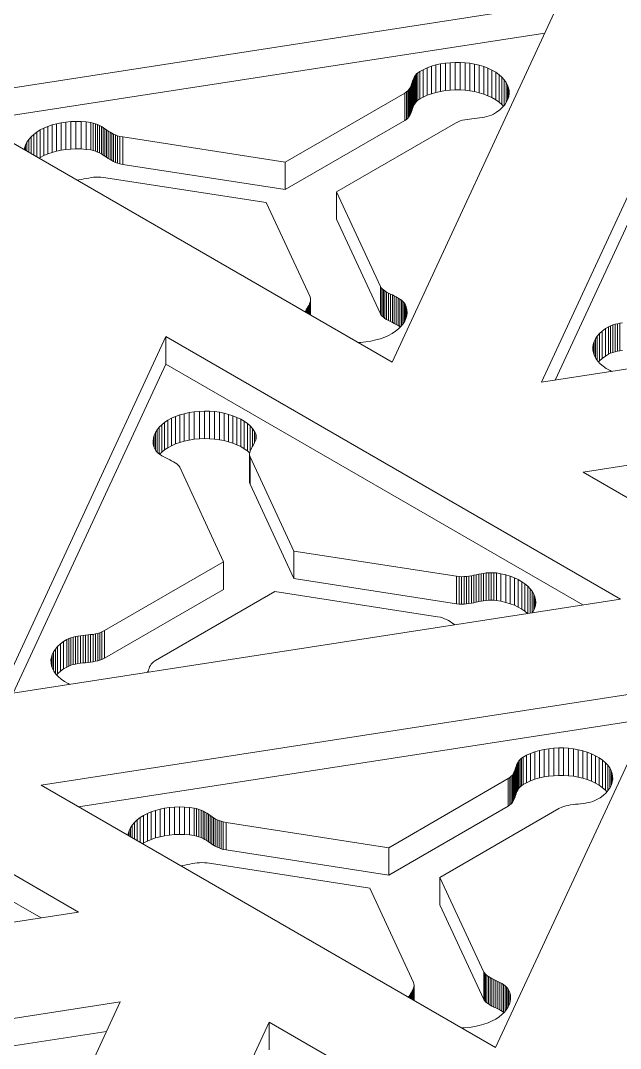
# Model space of a CAD drawing. Header units: inches. Extents: x 2.5 to 18.9, y 2.6 to 12.3.
# Drawn here: x 10.028 to 11.144, y 4.035 to 5.947 of the extents above; entities that cross this region are included whole.
import ezdxf

# ---------------------------------------------------------------- set-up
doc = ezdxf.new("R2010")
doc.units = ezdxf.units.IN
doc.header["$MEASUREMENT"] = 0

# ---------------------------------------------------------------- blocks, each defined once
blk = doc.blocks.new('A$C39963D99')
at = {"color": 0, "linetype": 'Continuous', "lineweight": 0, "extrusion": (3.33067e-16, 0.816497, 0.57735)}
for p, q in [((13.009, -4.801), (14.1641, -4.6224)), ((14.1641, -4.6224), (13.8546, -5.2893)), ((14.1322, -5.327), (14.4416, -4.6601)), ((14.1386, -4.6773), (13.0787, -4.8413)), ((14.4416, -4.7111), (14.1577, -5.3231)), ((13.9196, -4.7421), (13.9277, -4.7392)), ((13.9277, -4.7392), (13.9361, -4.7367)), ((13.9277, -4.7902), (13.9277, -4.7392)), ((13.9361, -4.7367), (13.9447, -4.7348)), ((13.9361, -4.7878), (13.9361, -4.7367)), ((13.9447, -4.7348), (13.9536, -4.7334)), ((13.9447, -4.7859), (13.9447, -4.7348)), ((13.9536, -4.7334), (13.9627, -4.7325)), ((13.9536, -4.7844), (13.9536, -4.7334)), ((13.9627, -4.7325), (13.9718, -4.732)), ((13.9627, -4.7835), (13.9627, -4.7325)), ((13.9718, -4.7831), (13.9718, -4.732)), ((13.9718, -4.732), (13.981, -4.7321)), ((13.981, -4.7831), (13.981, -4.7321)), ((13.981, -4.7321), (13.9901, -4.7326)), ((13.9901, -4.7837), (13.9901, -4.7326)), ((13.9901, -4.7326), (13.9991, -4.7337)), ((13.9991, -4.7847), (13.9991, -4.7337)), ((13.9991, -4.7337), (14.008, -4.7353)), ((14.008, -4.7863), (14.008, -4.7353)), ((14.008, -4.7353), (14.0166, -4.7373)), ((14.0166, -4.7883), (14.0166, -4.7373)), ((14.0166, -4.7373), (14.0249, -4.7398)), ((14.0249, -4.7909), (14.0249, -4.7398)), ((14.0249, -4.7398), (14.0328, -4.7429)), ((13.8948, -4.7611), (13.8962, -4.7585)), ((13.8962, -4.7585), (13.8979, -4.7559)), ((13.8962, -4.8095), (13.8962, -4.7585)), ((13.8979, -4.7559), (13.9001, -4.7535)), ((13.8979, -4.8069), (13.8979, -4.7559)), ((13.9001, -4.7535), (13.9026, -4.7511)), ((13.9001, -4.8045), (13.9001, -4.7535)), ((13.9026, -4.7511), (13.9058, -4.7489)), ((13.9026, -4.8021), (13.9026, -4.7511)), ((13.9058, -4.7489), (13.912, -4.7455)), ((13.9058, -4.8), (13.9058, -4.7489)), ((13.912, -4.7455), (13.9196, -4.7421)), ((13.912, -4.7965), (13.912, -4.7455)), ((13.9196, -4.7931), (13.9196, -4.7421)), ((14.0328, -4.7939), (14.0328, -4.7429)), ((14.0328, -4.7429), (14.0403, -4.7464)), ((14.0403, -4.7975), (14.0403, -4.7464)), ((14.0403, -4.7464), (14.0473, -4.7504)), ((14.0473, -4.8015), (14.0473, -4.7504)), ((14.0473, -4.7504), (14.0534, -4.7548)), ((14.0534, -4.8058), (14.0534, -4.7548)), ((14.0534, -4.7548), (14.0587, -4.7593)), ((14.0587, -4.8104), (14.0587, -4.7593)), ((14.0587, -4.7593), (14.0631, -4.7641)), ((13.8873, -4.7799), (13.8886, -4.7773)), ((13.8886, -4.7773), (13.8897, -4.7747)), ((13.8886, -4.8283), (13.8886, -4.7773)), ((13.8897, -4.7747), (13.8907, -4.772)), ((13.8897, -4.8257), (13.8897, -4.7747)), ((13.8907, -4.772), (13.8917, -4.7692)), ((13.8907, -4.823), (13.8907, -4.772)), ((13.8917, -4.7692), (13.8926, -4.7665)), ((13.8917, -4.8203), (13.8917, -4.7692)), ((13.8926, -4.7665), (13.8936, -4.7638)), ((13.8926, -4.8175), (13.8926, -4.7665)), ((13.8936, -4.7638), (13.8948, -4.7611)), ((13.8936, -4.8148), (13.8936, -4.7638)), ((13.8948, -4.8121), (13.8948, -4.7611)), ((14.0631, -4.8118), (14.0631, -4.7641)), ((14.0631, -4.7641), (14.0666, -4.7691)), ((14.0666, -4.8068), (14.0666, -4.7691)), ((14.0666, -4.7691), (14.0693, -4.7742)), ((14.0693, -4.8016), (14.0693, -4.7742)), ((14.0693, -4.7742), (14.0711, -4.7794)), ((14.0711, -4.7963), (14.0711, -4.7794)), ((14.0711, -4.7794), (14.0721, -4.7847)), ((13.6557, -4.9175), (13.878, -4.7891)), ((13.878, -4.7891), (13.8812, -4.7869)), ((13.878, -4.8401), (13.878, -4.7891)), ((13.8812, -4.7869), (13.8836, -4.7847)), ((13.8812, -4.8379), (13.8812, -4.7869)), ((13.8836, -4.7847), (13.8856, -4.7823)), ((13.8836, -4.8357), (13.8836, -4.7847)), ((13.8856, -4.7823), (13.8873, -4.7799)), ((13.8856, -4.8334), (13.8856, -4.7823)), ((13.8873, -4.8309), (13.8873, -4.7799)), ((13.912, -4.7965), (13.9058, -4.8)), ((13.9196, -4.7931), (13.912, -4.7965)), ((13.9277, -4.7902), (13.9196, -4.7931)), ((13.9361, -4.7878), (13.9277, -4.7902)), ((13.9447, -4.7859), (13.9361, -4.7878)), ((13.9536, -4.7844), (13.9447, -4.7859)), ((13.9627, -4.7835), (13.9536, -4.7844)), ((13.9718, -4.7831), (13.9627, -4.7835)), ((13.981, -4.7831), (13.9718, -4.7831)), ((13.9901, -4.7837), (13.981, -4.7831)), ((13.9991, -4.7847), (13.9901, -4.7837)), ((14.008, -4.7863), (13.9991, -4.7847)), ((14.0166, -4.7883), (14.008, -4.7863)), ((14.0249, -4.7909), (14.0166, -4.7883)), ((14.0328, -4.7939), (14.0249, -4.7909)), ((14.0403, -4.7975), (14.0328, -4.7939)), ((14.0473, -4.8015), (14.0403, -4.7975)), ((14.0715, -4.7953), (14.0698, -4.8005)), ((14.0722, -4.79), (14.0715, -4.7953)), ((14.0721, -4.7907), (14.0721, -4.7847)), ((14.0721, -4.7847), (14.0722, -4.79)), ((13.8546, -5.2893), (13.009, -4.801)), ((13.8926, -4.8175), (13.8917, -4.8203)), ((13.8936, -4.8148), (13.8926, -4.8175)), ((13.8948, -4.8121), (13.8936, -4.8148)), ((13.8962, -4.8095), (13.8948, -4.8121)), ((13.8979, -4.8069), (13.8962, -4.8095)), ((13.9001, -4.8045), (13.8979, -4.8069)), ((13.9026, -4.8021), (13.9001, -4.8045)), ((13.9058, -4.8), (13.9026, -4.8021)), ((14.0534, -4.8058), (14.0473, -4.8015)), ((14.0587, -4.8104), (14.0534, -4.8058)), ((14.0598, -4.8155), (14.0548, -4.8201)), ((14.0616, -4.8135), (14.0587, -4.8104)), ((14.064, -4.8107), (14.0598, -4.8155)), ((14.0674, -4.8056), (14.064, -4.8107)), ((14.0698, -4.8005), (14.0674, -4.8056)), ((13.8836, -4.8357), (13.8812, -4.8379)), ((13.8856, -4.8334), (13.8836, -4.8357)), ((13.8873, -4.8309), (13.8856, -4.8334)), ((13.8886, -4.8283), (13.8873, -4.8309)), ((13.8897, -4.8257), (13.8886, -4.8283)), ((13.8907, -4.823), (13.8897, -4.8257)), ((13.8917, -4.8203), (13.8907, -4.823)), ((14.0031, -4.8368), (13.9985, -4.8373)), ((14.0078, -4.8362), (14.0031, -4.8368)), ((14.0126, -4.8357), (14.0078, -4.8362)), ((14.0173, -4.8351), (14.0126, -4.8357)), ((14.0219, -4.8344), (14.0173, -4.8351)), ((14.0265, -4.8336), (14.0219, -4.8344)), ((14.0309, -4.8326), (14.0265, -4.8336)), ((14.0352, -4.8314), (14.0309, -4.8326)), ((14.0392, -4.8299), (14.0352, -4.8314)), ((14.043, -4.8281), (14.0392, -4.8299)), ((14.0489, -4.8245), (14.043, -4.8281)), ((14.0548, -4.8201), (14.0489, -4.8245)), ((13.1998, -4.8576), (13.2067, -4.8541)), ((13.2067, -4.8541), (13.2141, -4.851)), ((13.2067, -4.9051), (13.2067, -4.8541)), ((13.2141, -4.851), (13.222, -4.8483)), ((13.2141, -4.902), (13.2141, -4.851)), ((13.222, -4.8483), (13.2302, -4.846)), ((13.222, -4.8993), (13.222, -4.8483)), ((13.2302, -4.846), (13.2389, -4.8442)), ((13.2302, -4.8971), (13.2302, -4.846)), ((13.2389, -4.8442), (13.2478, -4.8429)), ((13.2389, -4.8953), (13.2389, -4.8442)), ((13.2478, -4.8429), (13.257, -4.8421)), ((13.2478, -4.8939), (13.2478, -4.8429)), ((13.257, -4.8421), (13.2664, -4.8417)), ((13.257, -4.8931), (13.257, -4.8421)), ((13.2664, -4.8928), (13.2664, -4.8417)), ((13.2664, -4.8417), (13.2758, -4.842)), ((13.2758, -4.893), (13.2758, -4.842)), ((13.2758, -4.842), (13.2854, -4.8427)), ((13.2854, -4.8938), (13.2854, -4.8427)), ((13.2854, -4.8427), (13.2938, -4.8439)), ((13.2938, -4.8949), (13.2938, -4.8439)), ((13.2938, -4.8439), (13.2983, -4.8449)), ((13.2983, -4.8959), (13.2983, -4.8449)), ((13.2983, -4.8449), (13.3026, -4.8461)), ((13.3026, -4.8972), (13.3026, -4.8461)), ((13.3026, -4.8461), (13.3065, -4.8477)), ((13.3065, -4.8987), (13.3065, -4.8477)), ((13.3065, -4.8477), (13.3102, -4.8494)), ((13.3102, -4.9004), (13.3102, -4.8494)), ((13.3102, -4.8494), (13.3137, -4.8513)), ((13.3137, -4.9023), (13.3137, -4.8513)), ((13.3137, -4.8513), (13.3171, -4.8533)), ((13.3171, -4.9043), (13.3171, -4.8533)), ((13.3171, -4.8533), (13.3203, -4.8554)), ((13.3203, -4.9064), (13.3203, -4.8554)), ((13.3203, -4.8554), (13.3235, -4.8575)), ((13.878, -4.8401), (13.6557, -4.9685)), ((13.9723, -4.8448), (13.751, -4.9726)), ((13.8812, -4.8379), (13.878, -4.8401)), ((13.9775, -4.8423), (13.9723, -4.8448)), ((13.9812, -4.8409), (13.9775, -4.8423)), ((13.9852, -4.8397), (13.9812, -4.8409)), ((13.9895, -4.8388), (13.9852, -4.8397)), ((13.9939, -4.838), (13.9895, -4.8388)), ((13.9985, -4.8373), (13.9939, -4.838)), ((13.1751, -4.8806), (13.1785, -4.8753)), ((13.1785, -4.8753), (13.1828, -4.8704)), ((13.1785, -4.8989), (13.1785, -4.8753)), ((13.1828, -4.8704), (13.1878, -4.8658)), ((13.1828, -4.9014), (13.1828, -4.8704)), ((13.1878, -4.8658), (13.1934, -4.8615)), ((13.1878, -4.9043), (13.1878, -4.8658)), ((13.1934, -4.8615), (13.1998, -4.8576)), ((13.1934, -4.9075), (13.1934, -4.8615)), ((13.1998, -4.9087), (13.1998, -4.8576)), ((13.3235, -4.9085), (13.3235, -4.8575)), ((13.3235, -4.8575), (13.3266, -4.8596)), ((13.3266, -4.9106), (13.3266, -4.8596)), ((13.3266, -4.8596), (13.3298, -4.8616)), ((13.3298, -4.9127), (13.3298, -4.8616)), ((13.3298, -4.8616), (13.3331, -4.8636)), ((13.3331, -4.9146), (13.3331, -4.8636)), ((13.3331, -4.8636), (13.3365, -4.8654)), ((13.3365, -4.9164), (13.3365, -4.8654)), ((13.3365, -4.8654), (13.34, -4.867)), ((13.34, -4.9181), (13.34, -4.867)), ((13.34, -4.867), (13.3438, -4.8685)), ((13.3438, -4.9195), (13.3438, -4.8685)), ((13.3438, -4.8685), (13.3478, -4.8696)), ((13.3478, -4.9207), (13.3478, -4.8696)), ((13.3478, -4.8696), (13.3533, -4.8707)), ((13.3533, -4.9217), (13.3533, -4.8707)), ((13.3533, -4.8707), (13.6557, -4.9175)), ((13.1707, -4.8944), (13.171, -4.8916)), ((13.171, -4.8916), (13.1726, -4.886)), ((13.171, -4.8946), (13.171, -4.8916)), ((13.1726, -4.886), (13.1751, -4.8806)), ((13.1726, -4.8955), (13.1726, -4.886)), ((13.1751, -4.897), (13.1751, -4.8806)), ((13.2478, -4.8939), (13.2389, -4.8953)), ((13.257, -4.8931), (13.2478, -4.8939)), ((13.2664, -4.8928), (13.257, -4.8931)), ((13.2758, -4.893), (13.2664, -4.8928)), ((13.2854, -4.8938), (13.2758, -4.893)), ((13.2938, -4.8949), (13.2854, -4.8938)), ((13.1998, -4.9087), (13.1977, -4.91)), ((13.2067, -4.9051), (13.1998, -4.9087)), ((13.2141, -4.902), (13.2067, -4.9051)), ((13.222, -4.8993), (13.2141, -4.902)), ((13.2302, -4.8971), (13.222, -4.8993)), ((13.2389, -4.8953), (13.2302, -4.8971)), ((13.2983, -4.8959), (13.2938, -4.8949)), ((13.3026, -4.8972), (13.2983, -4.8959)), ((13.3065, -4.8987), (13.3026, -4.8972)), ((13.3102, -4.9004), (13.3065, -4.8987)), ((13.3137, -4.9023), (13.3102, -4.9004)), ((13.3171, -4.9043), (13.3137, -4.9023)), ((13.3203, -4.9064), (13.3171, -4.9043)), ((13.3235, -4.9085), (13.3203, -4.9064)), ((13.3266, -4.9106), (13.3235, -4.9085)), ((13.3298, -4.9127), (13.3266, -4.9106)), ((13.3331, -4.9146), (13.3298, -4.9127)), ((13.3365, -4.9164), (13.3331, -4.9146)), ((13.34, -4.9181), (13.3365, -4.9164)), ((13.3438, -4.9195), (13.34, -4.9181)), ((13.3478, -4.9207), (13.3438, -4.9195)), ((13.3533, -4.9217), (13.3478, -4.9207)), ((13.6557, -4.9685), (13.3533, -4.9217)), ((13.6557, -4.9685), (13.6557, -4.9175)), ((13.2719, -4.9506), (13.2689, -4.9511)), ((13.2765, -4.9497), (13.2719, -4.9506)), ((13.2811, -4.9488), (13.2765, -4.9497)), ((13.2857, -4.9479), (13.2811, -4.9488)), ((13.2902, -4.9471), (13.2857, -4.9479)), ((13.2948, -4.9463), (13.2902, -4.9471)), ((13.2993, -4.9457), (13.2948, -4.9463)), ((13.3038, -4.9453), (13.2993, -4.9457)), ((13.3083, -4.9452), (13.3038, -4.9453)), ((13.3128, -4.9453), (13.3083, -4.9452)), ((13.3178, -4.9459), (13.3128, -4.9453)), ((13.6205, -4.9927), (13.3178, -4.9459)), ((13.751, -5.0237), (13.751, -4.9726)), ((13.751, -4.9726), (13.8327, -5.1488)), ((13.7019, -5.168), (13.6205, -4.9927)), ((13.8327, -5.1998), (13.751, -5.0237)), ((13.8327, -5.1998), (13.8327, -5.1488)), ((13.8327, -5.1488), (13.8338, -5.1505)), ((13.8338, -5.2016), (13.8338, -5.1505)), ((13.8338, -5.1505), (13.8358, -5.1529)), ((13.8358, -5.2039), (13.8358, -5.1529)), ((13.8358, -5.1529), (13.8383, -5.155)), ((13.8383, -5.2061), (13.8383, -5.155)), ((13.8383, -5.155), (13.8412, -5.1571)), ((13.8412, -5.2081), (13.8412, -5.1571)), ((13.8412, -5.1571), (13.8443, -5.1591)), ((13.8443, -5.2101), (13.8443, -5.1591)), ((13.8443, -5.1591), (13.8477, -5.1609)), ((13.8477, -5.212), (13.8477, -5.1609)), ((13.8477, -5.1609), (13.8513, -5.1628)), ((15.2873, -5.1483), (14.1322, -5.327)), ((13.7006, -5.1814), (13.7016, -5.1788)), ((13.7016, -5.1788), (13.7024, -5.1762)), ((13.7016, -5.2009), (13.7016, -5.1788)), ((13.7026, -5.1709), (13.7019, -5.168)), ((13.7024, -5.1762), (13.7028, -5.1735)), ((13.7024, -5.2014), (13.7024, -5.1762)), ((13.7028, -5.1735), (13.7026, -5.1709)), ((13.7028, -5.2016), (13.7028, -5.1735)), ((13.8513, -5.2138), (13.8513, -5.1628)), ((13.8513, -5.1628), (13.855, -5.1646)), ((13.855, -5.2156), (13.855, -5.1646)), ((13.855, -5.1646), (13.8586, -5.1664)), ((13.8586, -5.2175), (13.8586, -5.1664)), ((13.8586, -5.1664), (13.8623, -5.1683)), ((13.8623, -5.2193), (13.8623, -5.1683)), ((13.8623, -5.1683), (13.8657, -5.1702)), ((13.8657, -5.2213), (13.8657, -5.1702)), ((13.8657, -5.1702), (13.869, -5.1723)), ((13.869, -5.2233), (13.869, -5.1723)), ((13.869, -5.1723), (13.872, -5.1744)), ((13.872, -5.222), (13.872, -5.1744)), ((13.872, -5.1744), (13.8747, -5.1767)), ((13.8747, -5.2187), (13.8747, -5.1767)), ((13.8747, -5.1767), (13.8769, -5.1791)), ((13.8769, -5.2153), (13.8769, -5.1791)), ((13.8769, -5.1791), (13.8786, -5.1818)), ((13.6927, -5.1958), (13.6934, -5.1945)), ((13.6934, -5.1945), (13.6948, -5.1919)), ((13.6934, -5.1962), (13.6934, -5.1945)), ((13.6948, -5.1919), (13.6963, -5.1892)), ((13.6948, -5.197), (13.6948, -5.1919)), ((13.6963, -5.1892), (13.6978, -5.1866)), ((13.6963, -5.1978), (13.6963, -5.1892)), ((13.6978, -5.1866), (13.6993, -5.184)), ((13.6978, -5.1987), (13.6978, -5.1866)), ((13.6993, -5.184), (13.7006, -5.1814)), ((13.6993, -5.1996), (13.6993, -5.184)), ((13.7006, -5.2003), (13.7006, -5.1814)), ((13.8338, -5.2016), (13.8327, -5.1998)), ((13.8786, -5.2121), (13.8786, -5.1818)), ((13.8786, -5.1818), (13.8806, -5.1866)), ((13.8806, -5.2072), (13.8806, -5.1866)), ((13.8806, -5.1866), (13.8819, -5.1922)), ((13.8823, -5.1976), (13.8818, -5.203)), ((13.8819, -5.2012), (13.8819, -5.1922)), ((13.8819, -5.1922), (13.8823, -5.1976)), ((13.8358, -5.2039), (13.8338, -5.2016)), ((13.8383, -5.2061), (13.8358, -5.2039)), ((13.8412, -5.2081), (13.8383, -5.2061)), ((13.8443, -5.2101), (13.8412, -5.2081)), ((13.8477, -5.212), (13.8443, -5.2101)), ((13.8513, -5.2138), (13.8477, -5.212)), ((13.855, -5.2156), (13.8513, -5.2138)), ((13.8586, -5.2175), (13.855, -5.2156)), ((13.8623, -5.2193), (13.8586, -5.2175)), ((13.8657, -5.2213), (13.8623, -5.2193)), ((13.8749, -5.2185), (13.871, -5.2233)), ((13.878, -5.2135), (13.8749, -5.2185)), ((13.8803, -5.2083), (13.878, -5.2135)), ((13.8818, -5.203), (13.8803, -5.2083)), ((14.265, -5.2203), (14.2693, -5.2191)), ((14.2693, -5.2191), (14.2737, -5.2181)), ((14.2693, -5.2701), (14.2693, -5.2191)), ((14.2737, -5.2181), (14.2782, -5.2173)), ((14.2737, -5.2692), (14.2737, -5.2181)), ((14.2782, -5.2173), (14.2829, -5.2166)), ((14.2782, -5.2683), (14.2782, -5.2173)), ((13.8548, -5.2361), (13.848, -5.2397)), ((13.8609, -5.2321), (13.8548, -5.2361)), ((13.8663, -5.2278), (13.8609, -5.2321)), ((13.869, -5.2233), (13.8657, -5.2213)), ((13.871, -5.2233), (13.8663, -5.2278)), ((13.8701, -5.2241), (13.869, -5.2233)), ((14.2362, -5.2411), (14.2404, -5.2362)), ((14.2404, -5.2362), (14.2454, -5.2316)), ((14.2404, -5.2873), (14.2404, -5.2362)), ((14.2454, -5.2316), (14.2513, -5.2272)), ((14.2454, -5.2826), (14.2454, -5.2316)), ((14.2513, -5.2272), (14.2572, -5.2236)), ((14.2513, -5.2782), (14.2513, -5.2272)), ((14.2572, -5.2236), (14.261, -5.2218)), ((14.2572, -5.2746), (14.2572, -5.2236)), ((14.261, -5.2218), (14.265, -5.2203)), ((14.261, -5.2728), (14.261, -5.2218)), ((14.265, -5.2714), (14.265, -5.2203)), ((13.1241, -5.909), (13.4335, -5.2421)), ((13.4335, -5.2932), (13.4335, -5.2421)), ((13.4335, -5.2421), (14.2792, -5.7303)), ((13.796, -5.2527), (13.7916, -5.2529)), ((13.8056, -5.2518), (13.796, -5.2527)), ((13.8151, -5.2503), (13.8056, -5.2518)), ((13.8242, -5.2483), (13.8151, -5.2503)), ((13.8327, -5.2459), (13.8242, -5.2483)), ((13.8407, -5.243), (13.8327, -5.2459)), ((13.848, -5.2397), (13.8407, -5.243)), ((14.228, -5.2617), (14.2287, -5.2565)), ((14.2287, -5.2565), (14.2303, -5.2512)), ((14.2287, -5.2706), (14.2287, -5.2565)), ((14.2303, -5.2512), (14.2328, -5.2461)), ((14.2303, -5.276), (14.2303, -5.2512)), ((14.2328, -5.2461), (14.2362, -5.2411)), ((14.2328, -5.2812), (14.2328, -5.2461)), ((14.2362, -5.2862), (14.2362, -5.2411)), ((14.2281, -5.267), (14.228, -5.2617)), ((14.229, -5.2723), (14.2281, -5.267)), ((14.2309, -5.2775), (14.229, -5.2723)), ((14.2572, -5.2746), (14.2513, -5.2782)), ((14.261, -5.2728), (14.2572, -5.2746)), ((14.265, -5.2714), (14.261, -5.2728)), ((14.2693, -5.2701), (14.265, -5.2714)), ((14.2737, -5.2692), (14.2693, -5.2701)), ((14.2782, -5.2683), (14.2737, -5.2692)), ((14.2829, -5.2677), (14.2782, -5.2683)), ((13.4335, -5.2932), (13.1496, -5.9051)), ((14.2095, -5.7411), (13.4335, -5.2932)), ((14.2336, -5.2826), (14.2309, -5.2775)), ((14.2371, -5.2876), (14.2336, -5.2826)), ((14.2415, -5.2924), (14.2371, -5.2876)), ((14.2404, -5.2873), (14.2386, -5.2893)), ((14.2454, -5.2826), (14.2404, -5.2873)), ((14.2468, -5.297), (14.2415, -5.2924)), ((14.2513, -5.2782), (14.2454, -5.2826)), ((14.2529, -5.3013), (14.2468, -5.297)), ((14.2599, -5.3053), (14.2529, -5.3013)), ((14.263, -5.3068), (14.2599, -5.3053)), ((14.2096, -5.4942), (15.3647, -5.3155)), ((13.4441, -5.394), (13.4515, -5.3907)), ((13.4515, -5.3907), (13.4594, -5.3878)), ((13.4515, -5.4417), (13.4515, -5.3907)), ((13.4594, -5.3878), (13.468, -5.3854)), ((13.4594, -5.4389), (13.4594, -5.3878)), ((13.468, -5.3854), (13.477, -5.3834)), ((13.468, -5.4364), (13.468, -5.3854)), ((13.477, -5.3834), (13.4865, -5.3819)), ((13.477, -5.4344), (13.477, -5.3834)), ((13.4865, -5.3819), (13.4961, -5.381)), ((13.4865, -5.433), (13.4865, -5.3819)), ((13.4961, -5.381), (13.5056, -5.3807)), ((13.4961, -5.4321), (13.4961, -5.381)), ((13.5056, -5.4317), (13.5056, -5.3807)), ((13.5056, -5.3807), (13.515, -5.3809)), ((13.515, -5.4319), (13.515, -5.3809)), ((13.515, -5.3809), (13.5242, -5.3816)), ((13.5242, -5.4326), (13.5242, -5.3816)), ((13.5242, -5.3816), (13.5332, -5.3828)), ((13.5332, -5.4338), (13.5332, -5.3828)), ((13.5332, -5.3828), (13.542, -5.3845)), ((13.542, -5.4355), (13.542, -5.3845)), ((13.542, -5.3845), (13.5503, -5.3866)), ((13.5503, -5.4377), (13.5503, -5.3866)), ((13.5503, -5.3866), (13.5583, -5.3892)), ((13.5583, -5.4403), (13.5583, -5.3892)), ((13.5583, -5.3892), (13.5659, -5.3923)), ((13.4173, -5.4152), (13.4212, -5.4105)), ((13.4212, -5.4105), (13.4259, -5.4059)), ((13.4212, -5.4601), (13.4212, -5.4105)), ((13.4259, -5.4059), (13.4313, -5.4016)), ((13.4259, -5.4569), (13.4259, -5.4059)), ((13.4313, -5.4016), (13.4373, -5.3976)), ((13.4313, -5.4527), (13.4313, -5.4016)), ((13.4373, -5.3976), (13.4441, -5.394)), ((13.4373, -5.4487), (13.4373, -5.3976)), ((13.4441, -5.445), (13.4441, -5.394)), ((13.5659, -5.4433), (13.5659, -5.3923)), ((13.5659, -5.3923), (13.5729, -5.3957)), ((13.5729, -5.4467), (13.5729, -5.3957)), ((13.5729, -5.3957), (13.5793, -5.3995)), ((13.5793, -5.4505), (13.5793, -5.3995)), ((13.5793, -5.3995), (13.5852, -5.4037)), ((13.5852, -5.4547), (13.5852, -5.4037)), ((13.5852, -5.4037), (13.5903, -5.4082)), ((13.5903, -5.4555), (13.5903, -5.4082)), ((13.5903, -5.4082), (13.5948, -5.413)), ((13.4104, -5.4307), (13.4118, -5.4254)), ((13.4118, -5.4254), (13.4141, -5.4202)), ((13.4118, -5.4479), (13.4118, -5.4254)), ((13.4141, -5.4202), (13.4173, -5.4152)), ((13.4141, -5.4529), (13.4141, -5.4202)), ((13.4173, -5.4568), (13.4173, -5.4152)), ((13.5948, -5.4464), (13.5948, -5.413)), ((13.5948, -5.413), (13.5984, -5.4182)), ((13.5984, -5.44), (13.5984, -5.4182)), ((13.5984, -5.4182), (13.6009, -5.4229)), ((13.6009, -5.4344), (13.6009, -5.4229)), ((13.6009, -5.4229), (13.6017, -5.4257)), ((13.6017, -5.4312), (13.6017, -5.4257)), ((13.6017, -5.4257), (13.6019, -5.4285)), ((13.6019, -5.4285), (13.6017, -5.4312)), ((13.4098, -5.4361), (13.4104, -5.4307)), ((13.4102, -5.4416), (13.4098, -5.4361)), ((13.4115, -5.4471), (13.4102, -5.4416)), ((13.4104, -5.4424), (13.4104, -5.4307)), ((13.4135, -5.4519), (13.4115, -5.4471)), ((13.4373, -5.4487), (13.4313, -5.4527)), ((13.4441, -5.445), (13.4373, -5.4487)), ((13.4515, -5.4417), (13.4441, -5.445)), ((13.4594, -5.4389), (13.4515, -5.4417)), ((13.468, -5.4364), (13.4594, -5.4389)), ((13.477, -5.4344), (13.468, -5.4364)), ((13.4865, -5.433), (13.477, -5.4344)), ((13.4961, -5.4321), (13.4865, -5.433)), ((13.5056, -5.4317), (13.4961, -5.4321)), ((13.515, -5.4319), (13.5056, -5.4317)), ((13.5242, -5.4326), (13.515, -5.4319)), ((13.5332, -5.4338), (13.5242, -5.4326)), ((13.542, -5.4355), (13.5332, -5.4338)), ((13.5503, -5.4377), (13.542, -5.4355)), ((13.5583, -5.4403), (13.5503, -5.4377)), ((13.5659, -5.4433), (13.5583, -5.4403)), ((13.5729, -5.4467), (13.5659, -5.4433)), ((13.5793, -5.4505), (13.5729, -5.4467)), ((13.5943, -5.4471), (13.5929, -5.4497)), ((13.5959, -5.4445), (13.5943, -5.4471)), ((13.5974, -5.4419), (13.5959, -5.4445)), ((13.5988, -5.4392), (13.5974, -5.4419)), ((13.6, -5.4366), (13.5988, -5.4392)), ((13.601, -5.4339), (13.6, -5.4366)), ((13.6017, -5.4312), (13.601, -5.4339)), ((13.4152, -5.4546), (13.4135, -5.4519)), ((13.4175, -5.457), (13.4152, -5.4546)), ((13.4201, -5.4593), (13.4175, -5.457)), ((13.4231, -5.4615), (13.4201, -5.4593)), ((13.4259, -5.4569), (13.422, -5.4607)), ((13.4264, -5.4635), (13.4231, -5.4615)), ((13.4313, -5.4527), (13.4259, -5.4569)), ((13.4299, -5.4654), (13.4264, -5.4635)), ((13.4335, -5.4673), (13.4299, -5.4654)), ((13.4372, -5.4691), (13.4335, -5.4673)), ((13.5852, -5.4547), (13.5793, -5.4505)), ((13.5896, -5.4586), (13.5852, -5.4547)), ((13.5897, -5.4576), (13.5894, -5.4602)), ((13.5894, -5.5112), (13.5894, -5.4602)), ((13.5894, -5.4602), (13.5895, -5.4628)), ((13.5895, -5.5139), (13.5895, -5.4628)), ((13.5895, -5.4628), (13.5902, -5.4657)), ((13.5905, -5.455), (13.5897, -5.4576)), ((13.5902, -5.5167), (13.5902, -5.4657)), ((13.5902, -5.4657), (13.6716, -5.641)), ((13.5916, -5.4524), (13.5905, -5.455)), ((13.5929, -5.4497), (13.5916, -5.4524)), ((13.4408, -5.4709), (13.4372, -5.4691)), ((13.4444, -5.4728), (13.4408, -5.4709)), ((13.4478, -5.4747), (13.4444, -5.4728)), ((13.451, -5.4766), (13.4478, -5.4747)), ((13.4539, -5.4787), (13.451, -5.4766)), ((13.4563, -5.4809), (13.4539, -5.4787)), ((13.4584, -5.4832), (13.4563, -5.4809)), ((13.4594, -5.485), (13.4584, -5.4832)), ((13.5411, -5.6611), (13.4594, -5.485)), ((15.0552, -5.9824), (14.2096, -5.4942)), ((13.5895, -5.5139), (13.5894, -5.5112)), ((13.5902, -5.5167), (13.5895, -5.5139)), ((13.6716, -5.692), (13.5902, -5.5167)), ((13.6716, -5.692), (13.6716, -5.641)), ((13.6716, -5.641), (13.9743, -5.6879)), ((13.3198, -5.7889), (13.5411, -5.6611)), ((13.5411, -5.7121), (13.5411, -5.6611)), ((13.9743, -5.7389), (13.6716, -5.692)), ((13.9743, -5.7389), (13.9743, -5.6879)), ((13.9743, -5.6879), (13.9793, -5.6884)), ((13.9793, -5.7395), (13.9793, -5.6884)), ((13.9793, -5.6884), (13.9838, -5.6886)), ((13.9838, -5.6886), (13.9884, -5.6884)), ((13.9838, -5.7396), (13.9838, -5.6886)), ((13.9884, -5.6884), (13.9929, -5.688)), ((13.9884, -5.7395), (13.9884, -5.6884)), ((13.9929, -5.688), (13.9974, -5.6874)), ((13.9929, -5.7391), (13.9929, -5.688)), ((13.9974, -5.6874), (14.0019, -5.6867)), ((13.9974, -5.7385), (13.9974, -5.6874)), ((14.0019, -5.6867), (14.0065, -5.6858)), ((14.0019, -5.7377), (14.0019, -5.6867)), ((14.0065, -5.6858), (14.011, -5.6849)), ((14.0065, -5.7369), (14.0065, -5.6858)), ((14.011, -5.6849), (14.0156, -5.684)), ((14.011, -5.7359), (14.011, -5.6849)), ((14.0156, -5.684), (14.0202, -5.6831)), ((14.0156, -5.735), (14.0156, -5.684)), ((14.0202, -5.6831), (14.0248, -5.6824)), ((14.0202, -5.7342), (14.0202, -5.6831)), ((14.0248, -5.6824), (14.0295, -5.6817)), ((14.0248, -5.7334), (14.0248, -5.6824)), ((14.0295, -5.6817), (14.0342, -5.6813)), ((14.0295, -5.7328), (14.0295, -5.6817)), ((14.0342, -5.6813), (14.039, -5.6811)), ((14.0342, -5.7323), (14.0342, -5.6813)), ((14.039, -5.7321), (14.039, -5.6811)), ((14.039, -5.6811), (14.0437, -5.6812)), ((14.0437, -5.7323), (14.0437, -5.6812)), ((14.0437, -5.6812), (14.0486, -5.6817)), ((14.0486, -5.7327), (14.0486, -5.6817)), ((14.0486, -5.6817), (14.0568, -5.6831)), ((14.0568, -5.7342), (14.0568, -5.6831)), ((14.0568, -5.6831), (14.0658, -5.6852)), ((14.0658, -5.7363), (14.0658, -5.6852)), ((14.0658, -5.6852), (14.0741, -5.6878)), ((14.0741, -5.7388), (14.0741, -5.6878)), ((14.0741, -5.6878), (14.082, -5.6908)), ((14.082, -5.7418), (14.082, -5.6908)), ((14.082, -5.6908), (14.0892, -5.6941)), ((14.0892, -5.7452), (14.0892, -5.6941)), ((14.0892, -5.6941), (14.0958, -5.6979)), ((13.5411, -5.7121), (13.3198, -5.8399)), ((13.6365, -5.7163), (13.4141, -5.8447)), ((13.9389, -5.7631), (13.6365, -5.7163)), ((14.0958, -5.7489), (14.0958, -5.6979)), ((14.0958, -5.6979), (14.1017, -5.7019)), ((14.1017, -5.7529), (14.1017, -5.7019)), ((14.1017, -5.7019), (14.1069, -5.7063)), ((14.1069, -5.757), (14.1069, -5.7063)), ((14.1069, -5.7063), (14.1114, -5.7109)), ((14.1114, -5.7563), (14.1114, -5.7109)), ((14.1114, -5.7109), (14.1152, -5.7157)), ((14.1152, -5.7557), (14.1152, -5.7157)), ((14.1152, -5.7157), (14.1181, -5.7208)), ((14.2792, -5.7303), (13.1241, -5.909)), ((14.0156, -5.735), (14.011, -5.7359)), ((14.0202, -5.7342), (14.0156, -5.735)), ((14.0248, -5.7334), (14.0202, -5.7342)), ((14.0295, -5.7328), (14.0248, -5.7334)), ((14.0342, -5.7323), (14.0295, -5.7328)), ((14.039, -5.7321), (14.0342, -5.7323)), ((14.0437, -5.7323), (14.039, -5.7321)), ((14.0486, -5.7327), (14.0437, -5.7323)), ((14.0568, -5.7342), (14.0486, -5.7327)), ((14.0658, -5.7363), (14.0568, -5.7342)), ((14.1181, -5.7509), (14.1181, -5.7208)), ((14.1181, -5.7208), (14.1202, -5.7259)), ((14.1202, -5.7456), (14.1202, -5.7259)), ((14.1202, -5.7259), (14.1214, -5.7313)), ((14.1214, -5.7397), (14.1214, -5.7313)), ((14.1214, -5.7313), (14.1217, -5.7367)), ((13.9793, -5.7395), (13.9743, -5.7389)), ((13.9838, -5.7396), (13.9793, -5.7395)), ((13.9884, -5.7395), (13.9838, -5.7396)), ((13.9929, -5.7391), (13.9884, -5.7395)), ((13.9974, -5.7385), (13.9929, -5.7391)), ((14.0019, -5.7377), (13.9974, -5.7385)), ((14.0065, -5.7369), (14.0019, -5.7377)), ((14.011, -5.7359), (14.0065, -5.7369)), ((14.0741, -5.7388), (14.0658, -5.7363)), ((14.082, -5.7418), (14.0741, -5.7388)), ((14.0892, -5.7452), (14.082, -5.7418)), ((14.0958, -5.7489), (14.0892, -5.7452)), ((14.1017, -5.7529), (14.0958, -5.7489)), ((14.1066, -5.757), (14.1017, -5.7529)), ((14.117, -5.7532), (14.1154, -5.7557)), ((14.1196, -5.7477), (14.117, -5.7532)), ((14.1211, -5.7422), (14.1196, -5.7477)), ((14.1217, -5.7367), (14.1211, -5.7422)), ((13.9443, -5.7641), (13.9389, -5.7631)), ((13.9484, -5.7653), (13.9443, -5.7641)), ((13.9521, -5.7667), (13.9484, -5.7653)), ((13.9557, -5.7683), (13.9521, -5.7667)), ((13.9591, -5.7702), (13.9557, -5.7683)), ((13.9623, -5.7721), (13.9591, -5.7702)), ((13.9655, -5.7742), (13.9623, -5.7721)), ((13.3069, -5.794), (13.3109, -5.7929)), ((13.3109, -5.7929), (13.3147, -5.7914)), ((13.3109, -5.8439), (13.3109, -5.7929)), ((13.3147, -5.7914), (13.3198, -5.7889)), ((13.3147, -5.8425), (13.3147, -5.7914)), ((13.3198, -5.8399), (13.3198, -5.7889)), ((13.9687, -5.7763), (13.9655, -5.7742)), ((13.9713, -5.778), (13.9687, -5.7763)), ((13.2374, -5.8136), (13.2433, -5.8092)), ((13.2433, -5.8092), (13.2492, -5.8056)), ((13.2433, -5.8602), (13.2433, -5.8092)), ((13.2492, -5.8056), (13.253, -5.8038)), ((13.2492, -5.8566), (13.2492, -5.8056)), ((13.253, -5.8038), (13.257, -5.8023)), ((13.253, -5.8548), (13.253, -5.8038)), ((13.257, -5.8023), (13.2612, -5.8011)), ((13.257, -5.8534), (13.257, -5.8023)), ((13.2612, -5.8011), (13.2656, -5.8001)), ((13.2612, -5.8521), (13.2612, -5.8011)), ((13.2656, -5.8001), (13.2702, -5.7993)), ((13.2656, -5.8511), (13.2656, -5.8001)), ((13.2702, -5.7993), (13.2749, -5.7986)), ((13.2702, -5.8503), (13.2702, -5.7993)), ((13.2749, -5.7986), (13.2796, -5.7981)), ((13.2749, -5.8497), (13.2749, -5.7986)), ((13.2796, -5.7981), (13.2843, -5.7975)), ((13.2796, -5.8491), (13.2796, -5.7981)), ((13.2843, -5.7975), (13.289, -5.797)), ((13.2843, -5.8485), (13.2843, -5.7975)), ((13.289, -5.797), (13.2937, -5.7964)), ((13.289, -5.848), (13.289, -5.797)), ((13.2937, -5.7964), (13.2982, -5.7958)), ((13.2937, -5.8474), (13.2937, -5.7964)), ((13.2982, -5.7958), (13.3026, -5.795)), ((13.2982, -5.8468), (13.2982, -5.7958)), ((13.3026, -5.795), (13.3069, -5.794)), ((13.3026, -5.846), (13.3026, -5.795)), ((13.3069, -5.8451), (13.3069, -5.794)), ((12.4254, -5.8242), (13.2711, -6.3124)), ((13.2223, -5.8332), (13.2248, -5.8281)), ((13.2248, -5.8281), (13.2281, -5.8231)), ((13.2248, -5.8632), (13.2248, -5.8281)), ((13.2281, -5.8231), (13.2323, -5.8182)), ((13.2281, -5.8682), (13.2281, -5.8231)), ((13.2323, -5.8182), (13.2374, -5.8136)), ((13.2323, -5.8693), (13.2323, -5.8182)), ((13.2374, -5.8646), (13.2374, -5.8136)), ((13.2199, -5.8437), (13.2207, -5.8385)), ((13.22, -5.849), (13.2199, -5.8437)), ((13.221, -5.8543), (13.22, -5.849)), ((13.2207, -5.8385), (13.2223, -5.8332)), ((13.2207, -5.8526), (13.2207, -5.8385)), ((13.2223, -5.858), (13.2223, -5.8332)), ((13.2702, -5.8503), (13.2656, -5.8511)), ((13.2749, -5.8497), (13.2702, -5.8503)), ((13.2796, -5.8491), (13.2749, -5.8497)), ((13.2843, -5.8485), (13.2796, -5.8491)), ((13.289, -5.848), (13.2843, -5.8485)), ((13.2937, -5.8474), (13.289, -5.848)), ((13.2982, -5.8468), (13.2937, -5.8474)), ((13.3026, -5.846), (13.2982, -5.8468)), ((13.3069, -5.8451), (13.3026, -5.846)), ((13.3109, -5.8439), (13.3069, -5.8451)), ((13.3147, -5.8425), (13.3109, -5.8439)), ((13.3198, -5.8399), (13.3147, -5.8425)), ((13.4085, -5.849), (13.4065, -5.8514)), ((13.4109, -5.8468), (13.4085, -5.849)), ((13.4141, -5.8447), (13.4109, -5.8468)), ((13.2228, -5.8595), (13.221, -5.8543)), ((13.2255, -5.8646), (13.2228, -5.8595)), ((13.2291, -5.8696), (13.2255, -5.8646)), ((13.2323, -5.8693), (13.2306, -5.8712)), ((13.2374, -5.8646), (13.2323, -5.8693)), ((13.2433, -5.8602), (13.2374, -5.8646)), ((13.2492, -5.8566), (13.2433, -5.8602)), ((13.253, -5.8548), (13.2492, -5.8566)), ((13.257, -5.8534), (13.253, -5.8548)), ((13.2612, -5.8521), (13.257, -5.8534)), ((13.2656, -5.8511), (13.2612, -5.8521)), ((13.4005, -5.8645), (13.3998, -5.8664)), ((13.4014, -5.8618), (13.4005, -5.8645)), ((13.4024, -5.8591), (13.4014, -5.8618)), ((13.4035, -5.8564), (13.4024, -5.8591)), ((13.4049, -5.8539), (13.4035, -5.8564)), ((13.4065, -5.8514), (13.4049, -5.8539)), ((13.2014, -6.3232), (12.4254, -5.8752)), ((13.2335, -5.8744), (13.2291, -5.8696)), ((13.2387, -5.879), (13.2335, -5.8744)), ((13.2449, -5.8833), (13.2387, -5.879)), ((13.2518, -5.8873), (13.2449, -5.8833)), ((13.2549, -5.8888), (13.2518, -5.8873)), ((13.2015, -6.0762), (14.3566, -5.8976)), ((14.3566, -5.8976), (14.0471, -6.5645)), ((14.3311, -5.9525), (13.2712, -6.1165)), ((14.0983, -6.0241), (14.1046, -6.0207)), ((14.1046, -6.0207), (14.1122, -6.0173)), ((14.1046, -6.0717), (14.1046, -6.0207)), ((14.1122, -6.0173), (14.1202, -6.0143)), ((14.1122, -6.0683), (14.1122, -6.0173)), ((14.1202, -6.0143), (14.1286, -6.0119)), ((14.1202, -6.0654), (14.1202, -6.0143)), ((14.1286, -6.0119), (14.1373, -6.01)), ((14.1286, -6.0629), (14.1286, -6.0119)), ((14.1373, -6.01), (14.1462, -6.0086)), ((14.1373, -6.061), (14.1373, -6.01)), ((14.1462, -6.0086), (14.1552, -6.0076)), ((14.1462, -6.0596), (14.1462, -6.0086)), ((14.1552, -6.0076), (14.1644, -6.0072)), ((14.1552, -6.0587), (14.1552, -6.0076)), ((14.1644, -6.0582), (14.1644, -6.0072)), ((14.1644, -6.0072), (14.1735, -6.0072)), ((14.1735, -6.0583), (14.1735, -6.0072)), ((14.1735, -6.0072), (14.1827, -6.0078)), ((14.1827, -6.0588), (14.1827, -6.0078)), ((14.1827, -6.0078), (14.1917, -6.0089)), ((14.1917, -6.0599), (14.1917, -6.0089)), ((14.1917, -6.0089), (14.2005, -6.0104)), ((14.2005, -6.0614), (14.2005, -6.0104)), ((14.2005, -6.0104), (14.2091, -6.0125)), ((14.2091, -6.0635), (14.2091, -6.0125)), ((14.2091, -6.0125), (14.2174, -6.015)), ((14.2174, -6.066), (14.2174, -6.015)), ((14.2174, -6.015), (14.2254, -6.018)), ((14.2254, -6.0691), (14.2254, -6.018)), ((14.2254, -6.018), (14.2329, -6.0216)), ((14.2329, -6.0726), (14.2329, -6.0216)), ((14.2329, -6.0216), (14.2398, -6.0256)), ((14.0851, -6.0417), (14.0862, -6.0389)), ((14.0862, -6.0389), (14.0873, -6.0363)), ((14.0862, -6.09), (14.0862, -6.0389)), ((14.0873, -6.0363), (14.0888, -6.0336)), ((14.0873, -6.0873), (14.0873, -6.0363)), ((14.0888, -6.0336), (14.0905, -6.0311)), ((14.0888, -6.0847), (14.0888, -6.0336)), ((14.0905, -6.0311), (14.0926, -6.0286)), ((14.0905, -6.0821), (14.0905, -6.0311)), ((14.0926, -6.0286), (14.0952, -6.0263)), ((14.0926, -6.0796), (14.0926, -6.0286)), ((14.0952, -6.0263), (14.0983, -6.0241)), ((14.0952, -6.0773), (14.0952, -6.0263)), ((14.0983, -6.0751), (14.0983, -6.0241)), ((14.2398, -6.0766), (14.2398, -6.0256)), ((14.2398, -6.0256), (14.2459, -6.0299)), ((14.2459, -6.081), (14.2459, -6.0299)), ((14.2459, -6.0299), (14.2512, -6.0345)), ((14.2512, -6.0855), (14.2512, -6.0345)), ((14.2512, -6.0345), (14.2556, -6.0393)), ((14.2556, -6.0869), (14.2556, -6.0393)), ((14.2556, -6.0393), (14.2592, -6.0443)), ((14.0737, -6.0621), (14.0762, -6.0599)), ((14.0762, -6.0599), (14.0782, -6.0575)), ((14.0762, -6.1109), (14.0762, -6.0599)), ((14.0782, -6.0575), (14.0798, -6.055)), ((14.0782, -6.1085), (14.0782, -6.0575)), ((14.0798, -6.055), (14.0812, -6.0525)), ((14.0798, -6.1061), (14.0798, -6.055)), ((14.0812, -6.0525), (14.0823, -6.0498)), ((14.0812, -6.1035), (14.0812, -6.0525)), ((14.0823, -6.0498), (14.0833, -6.0471)), ((14.0823, -6.1009), (14.0823, -6.0498)), ((14.0833, -6.0471), (14.0842, -6.0444)), ((14.0833, -6.0982), (14.0833, -6.0471)), ((14.0842, -6.0444), (14.0851, -6.0417)), ((14.0842, -6.0954), (14.0842, -6.0444)), ((14.0851, -6.0927), (14.0851, -6.0417)), ((14.1462, -6.0596), (14.1373, -6.061)), ((14.1552, -6.0587), (14.1462, -6.0596)), ((14.1644, -6.0582), (14.1552, -6.0587)), ((14.1735, -6.0583), (14.1644, -6.0582)), ((14.1827, -6.0588), (14.1735, -6.0583)), ((14.1917, -6.0599), (14.1827, -6.0588)), ((14.2005, -6.0614), (14.1917, -6.0599)), ((14.2592, -6.0819), (14.2592, -6.0443)), ((14.2592, -6.0443), (14.2619, -6.0494)), ((14.2619, -6.0768), (14.2619, -6.0494)), ((14.2619, -6.0494), (14.2637, -6.0546)), ((14.2637, -6.0715), (14.2637, -6.0546)), ((14.2637, -6.0546), (14.2647, -6.0599)), ((14.2647, -6.0659), (14.2647, -6.0599)), ((14.2647, -6.0599), (14.2648, -6.0652)), ((14.0471, -6.5645), (13.2015, -6.0762)), ((13.8482, -6.1926), (14.0706, -6.0642)), ((14.0706, -6.0642), (14.0737, -6.0621)), ((14.0706, -6.1153), (14.0706, -6.0642)), ((14.0737, -6.1131), (14.0737, -6.0621)), ((14.0926, -6.0796), (14.0905, -6.0821)), ((14.0952, -6.0773), (14.0926, -6.0796)), ((14.0983, -6.0751), (14.0952, -6.0773)), ((14.1046, -6.0717), (14.0983, -6.0751)), ((14.1122, -6.0683), (14.1046, -6.0717)), ((14.1202, -6.0654), (14.1122, -6.0683)), ((14.1286, -6.0629), (14.1202, -6.0654)), ((14.1373, -6.061), (14.1286, -6.0629)), ((14.2091, -6.0635), (14.2005, -6.0614)), ((14.2174, -6.066), (14.2091, -6.0635)), ((14.2254, -6.0691), (14.2174, -6.066)), ((14.2329, -6.0726), (14.2254, -6.0691)), ((14.2398, -6.0766), (14.2329, -6.0726)), ((14.2459, -6.081), (14.2398, -6.0766)), ((14.2624, -6.0757), (14.2599, -6.0808)), ((14.264, -6.0704), (14.2624, -6.0757)), ((14.2648, -6.0652), (14.264, -6.0704)), ((14.0833, -6.0982), (14.0823, -6.1009)), ((14.0842, -6.0954), (14.0833, -6.0982)), ((14.0851, -6.0927), (14.0842, -6.0954)), ((14.0862, -6.09), (14.0851, -6.0927)), ((14.0873, -6.0873), (14.0862, -6.09)), ((14.0888, -6.0847), (14.0873, -6.0873)), ((14.0905, -6.0821), (14.0888, -6.0847)), ((14.2473, -6.0953), (14.2414, -6.0997)), ((14.2512, -6.0855), (14.2459, -6.081)), ((14.2524, -6.0907), (14.2473, -6.0953)), ((14.2541, -6.0887), (14.2512, -6.0855)), ((14.2566, -6.0858), (14.2524, -6.0907)), ((14.2599, -6.0808), (14.2566, -6.0858)), ((13.4314, -6.1194), (13.4404, -6.1181)), ((13.4404, -6.1181), (13.4495, -6.1172)), ((13.4404, -6.1691), (13.4404, -6.1181)), ((13.4495, -6.1172), (13.4589, -6.1169)), ((13.4495, -6.1683), (13.4495, -6.1172)), ((13.4589, -6.1679), (13.4589, -6.1169)), ((13.4589, -6.1169), (13.4684, -6.1171)), ((13.4684, -6.1682), (13.4684, -6.1171)), ((13.4684, -6.1171), (13.4779, -6.1179)), ((13.4779, -6.1689), (13.4779, -6.1179)), ((13.4779, -6.1179), (13.4863, -6.119)), ((14.0706, -6.1153), (13.8482, -6.2437)), ((14.0737, -6.1131), (14.0706, -6.1153)), ((14.0762, -6.1109), (14.0737, -6.1131)), ((14.0782, -6.1085), (14.0762, -6.1109)), ((14.0798, -6.1061), (14.0782, -6.1085)), ((14.0812, -6.1035), (14.0798, -6.1061)), ((14.0823, -6.1009), (14.0812, -6.1035)), ((14.17, -6.1175), (14.1649, -6.12)), ((14.1738, -6.116), (14.17, -6.1175)), ((14.1778, -6.1149), (14.1738, -6.116)), ((14.182, -6.1139), (14.1778, -6.1149)), ((14.1865, -6.1131), (14.182, -6.1139)), ((14.191, -6.1125), (14.1865, -6.1131)), ((14.1957, -6.1119), (14.191, -6.1125)), ((14.2004, -6.1114), (14.1957, -6.1119)), ((14.2051, -6.1108), (14.2004, -6.1114)), ((14.2098, -6.1103), (14.2051, -6.1108)), ((14.2145, -6.1096), (14.2098, -6.1103)), ((14.219, -6.1088), (14.2145, -6.1096)), ((14.2235, -6.1078), (14.219, -6.1088)), ((14.2277, -6.1066), (14.2235, -6.1078)), ((14.2317, -6.1051), (14.2277, -6.1066)), ((14.2355, -6.1033), (14.2317, -6.1051)), ((14.2414, -6.0997), (14.2355, -6.1033)), ((13.3803, -6.141), (13.386, -6.1367)), ((13.386, -6.1367), (13.3923, -6.1328)), ((13.386, -6.1828), (13.386, -6.1367)), ((13.3923, -6.1328), (13.3992, -6.1293)), ((13.3923, -6.1838), (13.3923, -6.1328)), ((13.3992, -6.1293), (13.4066, -6.1262)), ((13.3992, -6.1803), (13.3992, -6.1293)), ((13.4066, -6.1262), (13.4145, -6.1235)), ((13.4066, -6.1772), (13.4066, -6.1262)), ((13.4145, -6.1235), (13.4228, -6.1212)), ((13.4145, -6.1745), (13.4145, -6.1235)), ((13.4228, -6.1212), (13.4314, -6.1194)), ((13.4228, -6.1722), (13.4228, -6.1212)), ((13.4314, -6.1704), (13.4314, -6.1194)), ((13.4863, -6.1701), (13.4863, -6.119)), ((13.4863, -6.119), (13.4909, -6.12)), ((13.4909, -6.1711), (13.4909, -6.12)), ((13.4909, -6.12), (13.4951, -6.1213)), ((13.4951, -6.1723), (13.4951, -6.1213)), ((13.4951, -6.1213), (13.4991, -6.1228)), ((13.4991, -6.1739), (13.4991, -6.1228)), ((13.4991, -6.1228), (13.5028, -6.1246)), ((13.5028, -6.1756), (13.5028, -6.1246)), ((13.5028, -6.1246), (13.5063, -6.1264)), ((13.5063, -6.1775), (13.5063, -6.1264)), ((13.5063, -6.1264), (13.5096, -6.1284)), ((13.5096, -6.1795), (13.5096, -6.1284)), ((13.5096, -6.1284), (13.5128, -6.1305)), ((13.5128, -6.1816), (13.5128, -6.1305)), ((13.5128, -6.1305), (13.516, -6.1326)), ((13.516, -6.1837), (13.516, -6.1326)), ((13.516, -6.1326), (13.5192, -6.1347)), ((13.5192, -6.1858), (13.5192, -6.1347)), ((13.5192, -6.1347), (13.5224, -6.1368)), ((13.5224, -6.1878), (13.5224, -6.1368)), ((13.5224, -6.1368), (13.5256, -6.1387)), ((14.1649, -6.12), (13.9435, -6.2478)), ((13.3651, -6.1612), (13.3677, -6.1557)), ((13.3677, -6.1557), (13.3711, -6.1505)), ((13.3677, -6.1722), (13.3677, -6.1557)), ((13.3711, -6.1505), (13.3753, -6.1456)), ((13.3711, -6.1742), (13.3711, -6.1505)), ((13.3753, -6.1456), (13.3803, -6.141)), ((13.3753, -6.1766), (13.3753, -6.1456)), ((13.3803, -6.1795), (13.3803, -6.141)), ((13.5256, -6.1898), (13.5256, -6.1387)), ((13.5256, -6.1387), (13.529, -6.1406)), ((13.529, -6.1916), (13.529, -6.1406)), ((13.529, -6.1406), (13.5326, -6.1422)), ((13.5326, -6.1932), (13.5326, -6.1422)), ((13.5326, -6.1422), (13.5363, -6.1436)), ((13.5363, -6.1947), (13.5363, -6.1436)), ((13.5363, -6.1436), (13.5404, -6.1448)), ((13.5404, -6.1958), (13.5404, -6.1448)), ((13.5404, -6.1448), (13.5458, -6.1458)), ((13.5458, -6.1969), (13.5458, -6.1458)), ((13.5458, -6.1458), (13.8482, -6.1926)), ((13.3632, -6.1696), (13.3636, -6.1667)), ((13.3636, -6.1667), (13.3651, -6.1612)), ((13.3636, -6.1698), (13.3636, -6.1667)), ((13.3651, -6.1707), (13.3651, -6.1612)), ((13.4145, -6.1745), (13.4066, -6.1772)), ((13.4228, -6.1722), (13.4145, -6.1745)), ((13.4314, -6.1704), (13.4228, -6.1722)), ((13.4404, -6.1691), (13.4314, -6.1704)), ((13.4495, -6.1683), (13.4404, -6.1691)), ((13.4589, -6.1679), (13.4495, -6.1683)), ((13.4684, -6.1682), (13.4589, -6.1679)), ((13.4779, -6.1689), (13.4684, -6.1682)), ((13.4863, -6.1701), (13.4779, -6.1689)), ((13.4909, -6.1711), (13.4863, -6.1701)), ((13.4951, -6.1723), (13.4909, -6.1711)), ((13.4991, -6.1739), (13.4951, -6.1723)), ((13.5028, -6.1756), (13.4991, -6.1739)), ((13.3923, -6.1838), (13.3901, -6.1852)), ((13.3992, -6.1803), (13.3923, -6.1838)), ((13.4066, -6.1772), (13.3992, -6.1803)), ((13.5063, -6.1775), (13.5028, -6.1756)), ((13.5096, -6.1795), (13.5063, -6.1775)), ((13.5128, -6.1816), (13.5096, -6.1795)), ((13.516, -6.1837), (13.5128, -6.1816)), ((13.5192, -6.1858), (13.516, -6.1837)), ((13.5224, -6.1878), (13.5192, -6.1858)), ((13.5256, -6.1898), (13.5224, -6.1878)), ((13.529, -6.1916), (13.5256, -6.1898)), ((13.5326, -6.1932), (13.529, -6.1916)), ((13.5363, -6.1947), (13.5326, -6.1932)), ((13.8482, -6.2437), (13.8482, -6.1926)), ((13.5404, -6.1958), (13.5363, -6.1947)), ((13.5458, -6.1969), (13.5404, -6.1958)), ((13.8482, -6.2437), (13.5458, -6.1969)), ((13.4645, -6.2258), (13.4614, -6.2263)), ((13.4691, -6.2249), (13.4645, -6.2258)), ((13.4737, -6.224), (13.4691, -6.2249)), ((13.4782, -6.2231), (13.4737, -6.224)), ((13.4828, -6.2222), (13.4782, -6.2231)), ((13.4873, -6.2215), (13.4828, -6.2222)), ((13.4918, -6.2209), (13.4873, -6.2215)), ((13.4963, -6.2205), (13.4918, -6.2209)), ((13.5008, -6.2203), (13.4963, -6.2205)), ((13.5054, -6.2205), (13.5008, -6.2203)), ((13.5104, -6.221), (13.5054, -6.2205)), ((13.8131, -6.2679), (13.5104, -6.221)), ((13.9435, -6.2988), (13.9435, -6.2478)), ((13.9435, -6.2478), (14.0253, -6.4239)), ((13.8945, -6.4432), (13.8131, -6.2679)), ((14.0253, -6.475), (13.9435, -6.2988)), ((13.2711, -6.3124), (12.116, -6.4911)), ((14.0253, -6.475), (14.0253, -6.4239)), ((14.0253, -6.4239), (14.0263, -6.4257)), ((14.0263, -6.4767), (14.0263, -6.4257)), ((14.0263, -6.4257), (14.0283, -6.428)), ((14.0283, -6.4791), (14.0283, -6.428)), ((14.0283, -6.428), (14.0308, -6.4302)), ((14.0308, -6.4812), (14.0308, -6.4302)), ((14.0308, -6.4302), (14.0337, -6.4323)), ((14.0337, -6.4833), (14.0337, -6.4323)), ((14.0337, -6.4323), (14.0369, -6.4342)), ((14.0369, -6.4853), (14.0369, -6.4342)), ((14.0369, -6.4342), (14.0403, -6.4361)), ((14.0403, -6.4871), (14.0403, -6.4361)), ((14.0403, -6.4361), (14.0439, -6.438)), ((14.0439, -6.489), (14.0439, -6.438)), ((14.0439, -6.438), (14.0475, -6.4398)), ((14.0475, -6.4908), (14.0475, -6.4398)), ((14.0475, -6.4398), (14.0512, -6.4416)), ((14.0512, -6.4926), (14.0512, -6.4416)), ((14.0512, -6.4416), (14.0548, -6.4435)), ((13.8888, -6.4644), (13.8904, -6.4618)), ((13.8904, -6.4618), (13.8918, -6.4591)), ((13.8904, -6.474), (13.8904, -6.4618)), ((13.8918, -6.4591), (13.8931, -6.4565)), ((13.8918, -6.4748), (13.8918, -6.4591)), ((13.8931, -6.4565), (13.8942, -6.4539)), ((13.8931, -6.4755), (13.8931, -6.4565)), ((13.8942, -6.4539), (13.8949, -6.4513)), ((13.8942, -6.4762), (13.8942, -6.4539)), ((13.8952, -6.4461), (13.8945, -6.4432)), ((13.8949, -6.4513), (13.8953, -6.4487)), ((13.8949, -6.4766), (13.8949, -6.4513)), ((13.8953, -6.4487), (13.8952, -6.4461)), ((13.8953, -6.4768), (13.8953, -6.4487)), ((14.0548, -6.4945), (14.0548, -6.4435)), ((14.0548, -6.4435), (14.0583, -6.4454)), ((14.0583, -6.4964), (14.0583, -6.4454)), ((14.0583, -6.4454), (14.0616, -6.4474)), ((14.0616, -6.4985), (14.0616, -6.4474)), ((14.0616, -6.4474), (14.0646, -6.4496)), ((14.0646, -6.4971), (14.0646, -6.4496)), ((14.0646, -6.4496), (14.0672, -6.4519)), ((14.0672, -6.4939), (14.0672, -6.4519)), ((14.0672, -6.4519), (14.0695, -6.4543)), ((14.0695, -6.4904), (14.0695, -6.4543)), ((14.0695, -6.4543), (14.0712, -6.457)), ((14.0712, -6.4873), (14.0712, -6.457)), ((14.0712, -6.457), (14.0732, -6.4618)), ((14.0732, -6.4824), (14.0732, -6.4618)), ((14.0732, -6.4618), (14.0745, -6.4673)), ((12.1934, -6.6583), (13.3485, -6.4796)), ((13.3485, -6.4796), (13.039, -7.1465)), ((13.8853, -6.471), (13.8859, -6.4697)), ((13.8859, -6.4697), (13.8873, -6.467)), ((13.8859, -6.4714), (13.8859, -6.4697)), ((13.8873, -6.467), (13.8888, -6.4644)), ((13.8873, -6.4722), (13.8873, -6.467)), ((13.8888, -6.4731), (13.8888, -6.4644)), ((14.0263, -6.4767), (14.0253, -6.475)), ((14.0283, -6.4791), (14.0263, -6.4767)), ((14.0308, -6.4812), (14.0283, -6.4791)), ((14.0337, -6.4833), (14.0308, -6.4812)), ((14.0743, -6.4782), (14.0728, -6.4835)), ((14.0749, -6.4728), (14.0743, -6.4782)), ((14.0745, -6.4764), (14.0745, -6.4673)), ((14.0745, -6.4673), (14.0749, -6.4728)), ((14.0369, -6.4853), (14.0337, -6.4833)), ((14.0403, -6.4871), (14.0369, -6.4853)), ((14.0439, -6.489), (14.0403, -6.4871)), ((14.0475, -6.4908), (14.0439, -6.489)), ((14.0512, -6.4926), (14.0475, -6.4908)), ((14.0548, -6.4945), (14.0512, -6.4926)), ((14.0583, -6.4964), (14.0548, -6.4945)), ((14.0616, -6.4985), (14.0583, -6.4964)), ((14.0635, -6.4984), (14.0588, -6.503)), ((14.0627, -6.4992), (14.0616, -6.4985)), ((14.0674, -6.4937), (14.0635, -6.4984)), ((14.0705, -6.4887), (14.0674, -6.4937)), ((14.0728, -6.4835), (14.0705, -6.4887)), ((13.3165, -7.1842), (13.626, -6.5173)), ((13.626, -6.5684), (13.626, -6.5173)), ((13.626, -6.5173), (14.4717, -7.0055)), ((14.0332, -6.5182), (14.0252, -6.5211)), ((14.0406, -6.5149), (14.0332, -6.5182)), ((14.0473, -6.5113), (14.0406, -6.5149)), ((14.0534, -6.5073), (14.0473, -6.5113)), ((14.0588, -6.503), (14.0534, -6.5073)), ((13.323, -6.5346), (12.2631, -6.6985)), ((13.9886, -6.5279), (13.984, -6.528)), ((13.9982, -6.527), (13.9886, -6.5279)), ((14.0077, -6.5255), (13.9982, -6.527)), ((14.0167, -6.5235), (14.0077, -6.5255)), ((14.0252, -6.5211), (14.0167, -6.5235))]:
    blk.add_line(p, q, dxfattribs=at)

msp = doc.modelspace()

# ---------------------------------------------------------------- block references
msp.add_blockref('A$C39963D99', (-3.1356, 10.6011))

doc.saveas('drawing.dxf')
